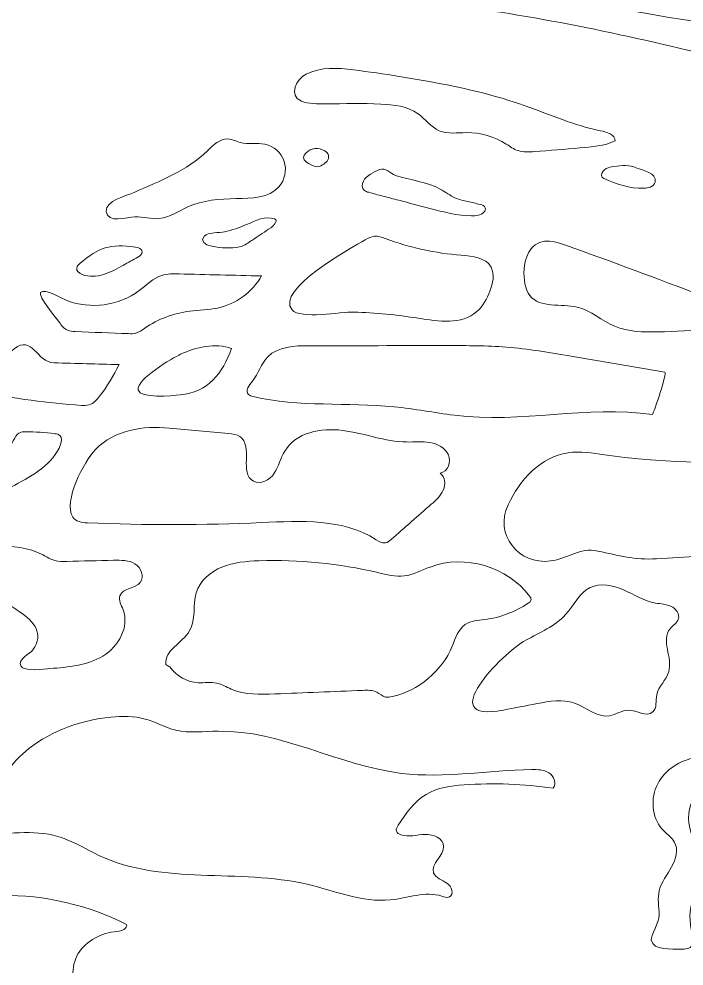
# Model space of a CAD drawing. Header units: millimetres. Extents: x 270 to 572, y -98 to 204.
# Drawn here: x 452.9 to 505.7, y -53.5 to 21.7 of the extents above; entities that cross this region are included whole.
import ezdxf

# ---------------------------------------------------------------- set-up
doc = ezdxf.new("R2010")
doc.units = ezdxf.units.MM
doc.header["$MEASUREMENT"] = 0
doc.layers.add('layer 1', color=7, linetype='Continuous')

msp = doc.modelspace()

# ---------------------------------------------------------------- linework, layer by layer
at = {"layer": 'layer 1', "color": 30, "lineweight": 20}
msp.add_ellipse((421.3666, 53.4208), major_axis=(0, 151.0001), ratio=0.9999993, dxfattribs=at)
at = {"layer": 'layer 1', "color": 250, "lineweight": 9}
for points, knots in [([(543.5638, 13.318), (542.763, 11.7305), (541.4648, 10.3053), (539.768, 9.7761), (539.768, 9.7761), (537.2174, 8.9753), (534.5504, 10.3229), (532.1303, 11.4518), (532.1303, 11.4518), (525.7486, 14.4257), (518.8553, 16.1014), (512.0149, 17.763), (512.0149, 17.763), (504.8782, 19.4951), (497.7239, 21.2308), (490.4567, 22.3033), (490.4567, 22.3033), (488.8268, 22.5431), (487.1794, 22.7513), (485.613, 23.2663), (485.613, 23.2663), (484.1525, 23.7461), (482.7555, 24.4905), (481.2245, 24.6386), (481.2245, 24.6386), (480.1485, 24.7409), (479.0655, 24.5434), (477.9895, 24.5963), (477.9895, 24.5963), (476.91, 24.6492), (475.7494, 25.0302), (475.1955, 25.958), (475.1955, 25.958), (474.6805, 26.8188), (475.0791, 28.237), (476.0175, 28.6638), (476.0175, 28.6638), (476.903, 29.066), (478.4164, 28.4663), (479.2842, 28.2229), (479.2842, 28.2229), (481.9406, 27.4714), (484.4312, 26.2508), (487.0453, 25.383), (487.0453, 25.383), (489.0808, 24.7092), (491.1869, 24.2541), (493.2895, 23.8343), (493.2895, 23.8343), (510.0958, 20.4582), (527.389, 18.9942), (543.5638, 13.318)], [0, 0, 0, 0, 0.0714286, 0.0714286, 0.0714286, 0.0714286, 0.1428571, 0.1428571, 0.1428571, 0.1428571, 0.2142857, 0.2142857, 0.2142857, 0.2142857, 0.2857143, 0.2857143, 0.2857143, 0.2857143, 0.3571429, 0.3571429, 0.3571429, 0.3571429, 0.4285714, 0.4285714, 0.4285714, 0.4285714, 0.5, 0.5, 0.5, 0.5, 0.5714286, 0.5714286, 0.5714286, 0.5714286, 0.6428571, 0.6428571, 0.6428571, 0.6428571, 0.7142857, 0.7142857, 0.7142857, 0.7142857, 0.7857143, 0.7857143, 0.7857143, 0.7857143, 0.8571429, 0.8571429, 0.8571429, 0.8571429, 1, 1, 1, 1]), ([(497.4346, 11.4377), (496.2317, 11.3389), (495.0322, 11.2437), (493.8292, 11.1484), (493.8292, 11.1484), (493.3918, 11.1167), (492.9438, 11.0814), (492.531, 11.2225), (492.531, 11.2225), (492.1888, 11.3354), (491.8995, 11.5576), (491.5926, 11.7481), (491.5926, 11.7481), (490.6542, 12.3408), (489.543, 12.6583), (488.4353, 12.6548), (488.4353, 12.6548), (487.705, 12.6513), (486.9395, 12.5172), (486.2692, 12.8065), (486.2692, 12.8065), (485.6095, 13.0887), (485.1791, 13.7272), (484.5935, 14.1506), (484.5935, 14.1506), (483.7574, 14.7573), (482.6673, 14.8738), (481.6337, 14.9196), (481.6337, 14.9196), (480.1803, 14.9866), (478.7268, 14.9514), (477.2734, 14.9337), (477.2734, 14.9337), (476.6172, 14.9231), (475.9434, 14.9231), (475.3331, 15.163), (475.3331, 15.163), (474.2571, 15.5864), (474.9697, 16.934), (475.7176, 17.3044), (475.7176, 17.3044), (476.8853, 17.8829), (478.2223, 17.7912), (479.4712, 17.6325), (479.4712, 17.6325), (480.6812, 17.4808), (481.8877, 17.3044), (483.0907, 17.1139), (483.0907, 17.1139), (486.4773, 16.5777), (489.864, 15.9215), (493.099, 14.7856), (493.099, 14.7856), (495.0851, 14.0871), (497.0183, 13.2051), (499.0856, 12.7994), (499.0856, 12.7994), (499.583, 12.7006), (500.218, 12.4996), (500.2392, 11.9916), (500.2392, 11.9916), (499.3643, 11.6), (498.3907, 11.5153), (497.4346, 11.4377)], [0, 0, 0, 0, 0.0588235, 0.0588235, 0.0588235, 0.0588235, 0.1176471, 0.1176471, 0.1176471, 0.1176471, 0.1764706, 0.1764706, 0.1764706, 0.1764706, 0.2352941, 0.2352941, 0.2352941, 0.2352941, 0.2941176, 0.2941176, 0.2941176, 0.2941176, 0.3529412, 0.3529412, 0.3529412, 0.3529412, 0.4117647, 0.4117647, 0.4117647, 0.4117647, 0.4705882, 0.4705882, 0.4705882, 0.4705882, 0.5294118, 0.5294118, 0.5294118, 0.5294118, 0.5882353, 0.5882353, 0.5882353, 0.5882353, 0.6470588, 0.6470588, 0.6470588, 0.6470588, 0.7058824, 0.7058824, 0.7058824, 0.7058824, 0.7647059, 0.7647059, 0.7647059, 0.7647059, 0.8235294, 0.8235294, 0.8235294, 0.8235294, 0.8823529, 0.8823529, 0.8823529, 0.8823529, 1, 1, 1, 1]), ([(473.5516, 8.365), (472.7472, 7.4584), (471.3714, 7.4337), (470.1614, 7.416), (470.1614, 7.416), (468.8561, 7.3984), (467.5155, 7.2961), (466.3267, 6.7563), (466.3267, 6.7563), (465.5823, 6.4212), (464.8838, 5.9132), (464.0724, 5.8356), (464.0724, 5.8356), (463.4233, 5.7756), (462.7742, 6.0014), (462.1251, 5.9767), (462.1251, 5.9767), (461.5113, 5.9555), (459.9626, 5.4052), (459.8426, 6.4036), (459.8426, 6.4036), (459.7438, 7.2573), (461.4619, 7.6524), (462.0545, 7.9099), (462.0545, 7.9099), (464.0971, 8.7954), (466.2314, 9.6385), (467.8683, 11.2013), (467.8683, 11.2013), (468.3375, 11.6494), (468.8526, 12.1891), (469.5017, 12.1538), (469.5017, 12.1538), (469.8439, 12.1362), (470.1543, 11.9528), (470.4824, 11.8646), (470.4824, 11.8646), (471.1139, 11.6952), (471.7912, 11.8716), (472.4297, 11.7376), (472.4297, 11.7376), (473.1282, 11.5929), (473.735, 11.0532), (473.9608, 10.3758), (473.9608, 10.3758), (474.1866, 9.695), (474.0243, 8.9012), (473.5516, 8.365)], [0, 0, 0, 0, 0.0769231, 0.0769231, 0.0769231, 0.0769231, 0.1538462, 0.1538462, 0.1538462, 0.1538462, 0.2307692, 0.2307692, 0.2307692, 0.2307692, 0.3076923, 0.3076923, 0.3076923, 0.3076923, 0.3846154, 0.3846154, 0.3846154, 0.3846154, 0.4615385, 0.4615385, 0.4615385, 0.4615385, 0.5384615, 0.5384615, 0.5384615, 0.5384615, 0.6153846, 0.6153846, 0.6153846, 0.6153846, 0.6923077, 0.6923077, 0.6923077, 0.6923077, 0.7692308, 0.7692308, 0.7692308, 0.7692308, 0.8461538, 0.8461538, 0.8461538, 0.8461538, 1, 1, 1, 1]), ([(475.4954, 10.6898), (475.4918, 10.9121), (475.8517, 11.1766), (476.0351, 11.2825), (476.0351, 11.2825), (476.4161, 11.5083), (477.2593, 11.3671), (477.4568, 10.9438), (477.4568, 10.9438), (477.5238, 10.8027), (477.4992, 10.6334), (477.4286, 10.4958), (477.4286, 10.4958), (477.3545, 10.3617), (477.2381, 10.2524), (477.1146, 10.1606), (477.1146, 10.1606), (476.9735, 10.0548), (476.8112, 9.9666), (476.6384, 9.9525), (476.6384, 9.9525), (476.4373, 9.9419), (476.2468, 10.0336), (476.0669, 10.1218), (476.0669, 10.1218), (475.8587, 10.2277), (475.4989, 10.4111), (475.4954, 10.6898)], [0, 0, 0, 0, 0.125, 0.125, 0.125, 0.125, 0.25, 0.25, 0.25, 0.25, 0.375, 0.375, 0.375, 0.375, 0.5, 0.5, 0.5, 0.5, 0.625, 0.625, 0.625, 0.625, 0.75, 0.75, 0.75, 0.75, 1, 1, 1, 1]), ([(480.2508, 8.8095), (480.4766, 9.2081), (481.1116, 9.575), (481.5314, 9.7232), (481.5314, 9.7232), (482.0182, 9.8996), (482.3781, 9.4022), (482.8155, 9.2575), (482.8155, 9.2575), (483.9903, 8.8624), (485.2708, 8.7601), (486.3574, 8.1639), (486.3574, 8.1639), (486.7666, 7.9381), (487.137, 7.6489), (487.5639, 7.4654), (487.5639, 7.4654), (487.8743, 7.3314), (488.206, 7.2538), (488.534, 7.1797), (488.534, 7.1797), (488.8621, 7.1091), (489.1867, 7.035), (489.5148, 6.9609), (489.5148, 6.9609), (489.6841, 6.9221), (489.8817, 6.8586), (489.931, 6.6928), (489.931, 6.6928), (489.9663, 6.5764), (489.9099, 6.4459), (489.8252, 6.3542), (489.8252, 6.3542), (489.5888, 6.0861), (489.1937, 6.0473), (488.841, 6.0508), (488.841, 6.0508), (487.7191, 6.0649), (486.6185, 6.3506), (485.5354, 6.6364), (485.5354, 6.6364), (484.7099, 6.8516), (483.8844, 7.0703), (483.0625, 7.2855), (483.0625, 7.2855), (482.6391, 7.3984), (482.2158, 7.5078), (481.7925, 7.6206), (481.7925, 7.6206), (481.422, 7.7159), (481.0516, 7.8147), (480.6812, 7.917), (480.6812, 7.917), (480.5577, 7.9487), (480.4272, 7.984), (480.332, 8.0687), (480.332, 8.0687), (480.1238, 8.2415), (480.1203, 8.5731), (480.2508, 8.8095)], [0, 0, 0, 0, 0.0625, 0.0625, 0.0625, 0.0625, 0.125, 0.125, 0.125, 0.125, 0.1875, 0.1875, 0.1875, 0.1875, 0.25, 0.25, 0.25, 0.25, 0.3125, 0.3125, 0.3125, 0.3125, 0.375, 0.375, 0.375, 0.375, 0.4375, 0.4375, 0.4375, 0.4375, 0.5, 0.5, 0.5, 0.5, 0.5625, 0.5625, 0.5625, 0.5625, 0.625, 0.625, 0.625, 0.625, 0.6875, 0.6875, 0.6875, 0.6875, 0.75, 0.75, 0.75, 0.75, 0.8125, 0.8125, 0.8125, 0.8125, 0.875, 0.875, 0.875, 0.875, 1, 1, 1, 1]), ([(503.4036, 8.7319), (503.3613, 8.552), (503.2096, 8.4109), (503.0403, 8.3368), (503.0403, 8.3368), (502.8674, 8.2627), (502.6804, 8.2451), (502.4935, 8.2415), (502.4935, 8.2415), (501.4034, 8.2133), (500.3345, 8.5555), (499.3467, 9.0176), (499.3467, 9.0176), (499.2902, 9.0459), (499.2303, 9.0741), (499.195, 9.127), (499.195, 9.127), (499.1597, 9.1799), (499.1527, 9.2505), (499.1597, 9.314), (499.1597, 9.314), (499.1879, 9.5256), (499.3467, 9.702), (499.5337, 9.8043), (499.5337, 9.8043), (499.7171, 9.9031), (499.9323, 9.9419), (500.144, 9.9737), (500.144, 9.9737), (500.8001, 10.0654), (501.3434, 10.1042), (501.9537, 9.8467), (501.9537, 9.8467), (502.4017, 9.6562), (503.5871, 9.4692), (503.4036, 8.7319)], [0, 0, 0, 0, 0.1, 0.1, 0.1, 0.1, 0.2, 0.2, 0.2, 0.2, 0.3, 0.3, 0.3, 0.3, 0.4, 0.4, 0.4, 0.4, 0.5, 0.5, 0.5, 0.5, 0.6, 0.6, 0.6, 0.6, 0.7, 0.7, 0.7, 0.7, 0.8, 0.8, 0.8, 0.8, 1, 1, 1, 1]), ([(467.6461, 4.4633), (467.8754, 4.7314), (468.8773, 4.7032), (469.2265, 4.7843), (469.2265, 4.7843), (469.8298, 4.9219), (470.4189, 5.1159), (470.9869, 5.3629), (470.9869, 5.3629), (471.6924, 5.6733), (472.4756, 6.0719), (473.1988, 5.8038), (473.1988, 5.8038), (473.2482, 5.7862), (473.2976, 5.7615), (473.3187, 5.7156), (473.3187, 5.7156), (473.3434, 5.6663), (473.3258, 5.6098), (473.3046, 5.5639), (473.3046, 5.5639), (473.1953, 5.3099), (472.9554, 5.1441), (472.7261, 4.9889), (472.7261, 4.9889), (472.2851, 4.6926), (471.8441, 4.3963), (471.4032, 4.0999), (471.4032, 4.0999), (471.1209, 3.9094), (470.8317, 3.7154), (470.5036, 3.6096), (470.5036, 3.6096), (470.2425, 3.5284), (469.9638, 3.5073), (469.6851, 3.5037), (469.6851, 3.5037), (469.2618, 3.4967), (466.8735, 3.5602), (467.6461, 4.4633)], [0, 0, 0, 0, 0.0909091, 0.0909091, 0.0909091, 0.0909091, 0.1818182, 0.1818182, 0.1818182, 0.1818182, 0.2727273, 0.2727273, 0.2727273, 0.2727273, 0.3636364, 0.3636364, 0.3636364, 0.3636364, 0.4545455, 0.4545455, 0.4545455, 0.4545455, 0.5454545, 0.5454545, 0.5454545, 0.5454545, 0.6363636, 0.6363636, 0.6363636, 0.6363636, 0.7272727, 0.7272727, 0.7272727, 0.7272727, 0.8181818, 0.8181818, 0.8181818, 0.8181818, 1, 1, 1, 1]), ([(457.5002, 1.9198), (457.5213, 2.0644), (457.6413, 2.1773), (457.7577, 2.2725), (457.7577, 2.2725), (459.2852, 3.5672), (460.1284, 3.853), (462.1639, 3.5708), (462.1639, 3.5708), (462.4003, 3.539), (462.6966, 3.4367), (462.7072, 3.1968), (462.7072, 3.1968), (462.7142, 3.0028), (462.5237, 2.8723), (462.3544, 2.777), (462.3544, 2.777), (461.9699, 2.5618), (461.5853, 2.3466), (461.2008, 2.1314), (461.2008, 2.1314), (460.6999, 1.8492), (460.1919, 1.567), (459.638, 1.4012), (459.638, 1.4012), (459.0877, 1.2354), (458.4809, 1.193), (457.9412, 1.3941), (457.9412, 1.3941), (457.7083, 1.4823), (457.4614, 1.6728), (457.5002, 1.9198)], [0, 0, 0, 0, 0.1111111, 0.1111111, 0.1111111, 0.1111111, 0.2222222, 0.2222222, 0.2222222, 0.2222222, 0.3333333, 0.3333333, 0.3333333, 0.3333333, 0.4444444, 0.4444444, 0.4444444, 0.4444444, 0.5555556, 0.5555556, 0.5555556, 0.5555556, 0.6666667, 0.6666667, 0.6666667, 0.6666667, 0.7777778, 0.7777778, 0.7777778, 0.7777778, 1, 1, 1, 1]), ([(480.399, 4.1423), (480.6353, 4.2728), (480.8788, 4.4104), (481.1469, 4.4351), (481.1469, 4.4351), (481.4326, 4.4598), (481.7148, 4.3504), (481.9865, 4.2481), (481.9865, 4.2481), (483.9232, 3.5319), (485.9623, 3.0839), (488.0225, 2.9287), (488.0225, 2.9287), (488.908, 2.8581), (489.9593, 2.7523), (490.3897, 1.9727), (490.3897, 1.9727), (490.7036, 1.3976), (490.5308, 0.685), (490.2909, 0.0747), (490.2909, 0.0747), (490.0545, -0.5285), (489.7476, -1.1212), (489.2608, -1.5481), (489.2608, -1.5481), (488.0472, -2.6134), (486.2057, -2.3277), (484.6147, -2.0737), (484.6147, -2.0737), (482.9143, -1.8021), (481.1998, -1.6398), (479.4818, -1.5904), (479.4818, -1.5904), (478.4834, -1.5586), (475.2661, -2.1936), (474.5887, -1.3999), (474.5887, -1.3999), (473.2305, 0.1947), (479.3265, 3.5319), (480.399, 4.1423)], [0, 0, 0, 0, 0.0909091, 0.0909091, 0.0909091, 0.0909091, 0.1818182, 0.1818182, 0.1818182, 0.1818182, 0.2727273, 0.2727273, 0.2727273, 0.2727273, 0.3636364, 0.3636364, 0.3636364, 0.3636364, 0.4545455, 0.4545455, 0.4545455, 0.4545455, 0.5454545, 0.5454545, 0.5454545, 0.5454545, 0.6363636, 0.6363636, 0.6363636, 0.6363636, 0.7272727, 0.7272727, 0.7272727, 0.7272727, 0.8181818, 0.8181818, 0.8181818, 0.8181818, 1, 1, 1, 1]), ([(507.8945, -0.5567), (508.7447, -0.8672), (509.6725, -1.2517), (510.057, -2.0702), (510.057, -2.0702), (509.549, -2.751), (508.6, -2.8851), (507.7534, -2.9521), (507.7534, -2.9521), (506.3917, -3.0615), (505.0229, -3.1285), (503.6541, -3.1567), (503.6541, -3.1567), (502.4899, -3.1814), (501.287, -3.1673), (500.211, -2.7122), (500.211, -2.7122), (499.1809, -2.2783), (498.3166, -1.4528), (497.2265, -1.1917), (497.2265, -1.1917), (495.9353, -0.8813), (494.2914, -1.3152), (493.4623, -0.2745), (493.4623, -0.2745), (492.7356, 0.6956), (492.845, 2.9851), (493.8857, 3.7542), (493.8857, 3.7542), (494.7923, 4.4245), (496.0447, 3.8071), (496.969, 3.4826), (496.969, 3.4826), (500.6273, 2.1879), (504.2538, 0.7909), (507.8945, -0.5567)], [0, 0, 0, 0, 0.1, 0.1, 0.1, 0.1, 0.2, 0.2, 0.2, 0.2, 0.3, 0.3, 0.3, 0.3, 0.4, 0.4, 0.4, 0.4, 0.5, 0.5, 0.5, 0.5, 0.6, 0.6, 0.6, 0.6, 0.7, 0.7, 0.7, 0.7, 0.8, 0.8, 0.8, 0.8, 1, 1, 1, 1]), ([(462.4532, 0.1135), (463.0353, 0.551), (463.5644, 1.1048), (464.2594, 1.3236), (464.2594, 1.3236), (464.6968, 1.4611), (465.166, 1.4506), (465.6247, 1.44), (465.6247, 1.44), (467.8048, 1.3871), (469.985, 1.3341), (472.1652, 1.2812), (472.1652, 1.2812), (471.4349, 0.0006), (470.1437, -0.9519), (468.6973, -1.2623), (468.6973, -1.2623), (467.9671, -1.4211), (467.2122, -1.4211), (466.4678, -1.5163), (466.4678, -1.5163), (465.1943, -1.6821), (463.949, -2.1301), (462.8977, -2.8674), (462.8977, -2.8674), (462.6754, -3.0227), (462.4567, -3.192), (462.1957, -3.2626), (462.1957, -3.2626), (462.0087, -3.3119), (461.8111, -3.3049), (461.6136, -3.2943), (461.6136, -3.2943), (460.2025, -3.2414), (458.7913, -3.1885), (457.3802, -3.132), (457.3802, -3.132), (457.1756, -3.125), (456.964, -3.1144), (456.7735, -3.0332), (456.7735, -3.0332), (456.4842, -2.9098), (456.2866, -2.6381), (456.1067, -2.3806), (456.1067, -2.3806), (455.8739, -2.0455), (454.3957, -0.3416), (454.6356, -0.0241), (454.6356, -0.0241), (454.9073, 0.3428), (456.4454, -0.5673), (456.717, -0.6696), (456.717, -0.6696), (458.5973, -1.3893), (460.8339, -1.0965), (462.4532, 0.1135)], [0, 0, 0, 0, 0.0666667, 0.0666667, 0.0666667, 0.0666667, 0.1333333, 0.1333333, 0.1333333, 0.1333333, 0.2, 0.2, 0.2, 0.2, 0.2666667, 0.2666667, 0.2666667, 0.2666667, 0.3333333, 0.3333333, 0.3333333, 0.3333333, 0.4, 0.4, 0.4, 0.4, 0.4666667, 0.4666667, 0.4666667, 0.4666667, 0.5333333, 0.5333333, 0.5333333, 0.5333333, 0.6, 0.6, 0.6, 0.6, 0.6666667, 0.6666667, 0.6666667, 0.6666667, 0.7333333, 0.7333333, 0.7333333, 0.7333333, 0.8, 0.8, 0.8, 0.8, 0.8666667, 0.8666667, 0.8666667, 0.8666667, 1, 1, 1, 1]), ([(455.701, -5.6121), (457.4226, -5.6579), (459.1406, -5.7073), (460.8622, -5.7532), (460.8622, -5.7532), (460.4282, -6.6386), (459.9061, -7.4782), (459.3135, -8.2649), (459.3135, -8.2649), (459.0912, -8.5542), (458.8407, -8.8506), (458.4915, -8.9529), (458.4915, -8.9529), (458.2904, -9.0128), (458.0752, -9.0022), (457.8671, -8.9881), (457.8671, -8.9881), (455.2036, -8.8117), (452.5542, -8.4484), (449.9402, -7.8945), (449.9402, -7.8945), (450.2859, -6.6281), (451.5453, -5.3298), (452.5366, -4.5114), (452.5366, -4.5114), (453.9618, -3.3331), (454.304, -5.5732), (455.701, -5.6121)], [0, 0, 0, 0, 0.125, 0.125, 0.125, 0.125, 0.25, 0.25, 0.25, 0.25, 0.375, 0.375, 0.375, 0.375, 0.5, 0.5, 0.5, 0.5, 0.625, 0.625, 0.625, 0.625, 0.75, 0.75, 0.75, 0.75, 1, 1, 1, 1]), ([(469.7874, -4.4691), (469.1136, -6.4481), (467.8542, -7.958), (465.7164, -8.1626), (465.7164, -8.1626), (465.0602, -8.2261), (462.5061, -8.4625), (462.3826, -7.7605), (462.3826, -7.7605), (462.2309, -6.9103), (465.1202, -5.224), (465.7411, -4.9277), (465.7411, -4.9277), (466.9193, -4.3738), (468.528, -4.0034), (469.7874, -4.4691)], [0, 0, 0, 0, 0.2, 0.2, 0.2, 0.2, 0.4, 0.4, 0.4, 0.4, 0.6, 0.6, 0.6, 0.6, 1, 1, 1, 1]), ([(475.9187, -4.2539), (479.5876, -4.2539), (483.2565, -4.2503), (486.9254, -4.2468), (486.9254, -4.2468), (488.4847, -4.2468), (490.0475, -4.2468), (491.5997, -4.3703), (491.5997, -4.3703), (493.3248, -4.5079), (495.0322, -4.7971), (496.7361, -5.0899), (496.7361, -5.0899), (499.2232, -5.5133), (501.7068, -5.9331), (504.1903, -6.3564), (504.1903, -6.3564), (504.3808, -6.3917), (503.3331, -9.4891), (503.192, -9.7254), (503.192, -9.7254), (497.9779, -8.9211), (492.7991, -10.4627), (487.4792, -9.7748), (487.4792, -9.7748), (485.8812, -9.5702), (484.2972, -9.2633), (482.692, -9.1046), (482.692, -9.1046), (478.9667, -8.7306), (475.1532, -9.1469), (471.5055, -8.2967), (471.5055, -8.2967), (471.3679, -8.2649), (471.2268, -8.2261), (471.1315, -8.1274), (471.1315, -8.1274), (470.8528, -7.8346), (471.188, -7.383), (471.442, -7.0655), (471.442, -7.0655), (471.9217, -6.4693), (472.1369, -5.6791), (472.6732, -5.1323), (472.6732, -5.1323), (473.481, -4.3103), (474.7651, -4.2574), (475.9187, -4.2539)], [0, 0, 0, 0, 0.0769231, 0.0769231, 0.0769231, 0.0769231, 0.1538462, 0.1538462, 0.1538462, 0.1538462, 0.2307692, 0.2307692, 0.2307692, 0.2307692, 0.3076923, 0.3076923, 0.3076923, 0.3076923, 0.3846154, 0.3846154, 0.3846154, 0.3846154, 0.4615385, 0.4615385, 0.4615385, 0.4615385, 0.5384615, 0.5384615, 0.5384615, 0.5384615, 0.6153846, 0.6153846, 0.6153846, 0.6153846, 0.6923077, 0.6923077, 0.6923077, 0.6923077, 0.7692308, 0.7692308, 0.7692308, 0.7692308, 0.8461538, 0.8461538, 0.8461538, 0.8461538, 1, 1, 1, 1]), ([(443.9994, -13.6272), (445.5022, -13.3767), (447.0368, -13.6766), (448.5608, -13.6342), (448.5608, -13.6342), (450.0813, -13.5919), (451.7534, -13.0768), (452.4907, -11.7469), (452.4907, -11.7469), (452.6036, -11.5352), (452.7059, -11.2988), (452.9141, -11.1824), (452.9141, -11.1824), (453.0658, -11.0942), (453.2527, -11.0872), (453.4291, -11.0872), (453.4291, -11.0872), (454.2088, -11.0872), (454.9919, -11.1366), (455.768, -11.2424), (455.768, -11.2424), (455.9127, -11.2636), (456.0714, -11.2882), (456.1773, -11.3941), (456.1773, -11.3941), (456.3537, -11.5669), (456.3043, -11.8597), (456.2161, -12.0926), (456.2161, -12.0926), (455.6269, -13.6413), (454.0465, -14.5373), (452.5825, -15.3099), (452.5825, -15.3099), (449.8731, -16.7351), (447.1673, -18.1604), (444.4615, -19.5856), (444.4615, -19.5856), (444.1828, -19.7337), (443.8971, -19.8819), (443.5902, -19.9454), (443.5902, -19.9454), (443.1845, -20.0336), (442.7611, -19.9666), (442.359, -19.8819), (442.359, -19.8819), (441.3606, -19.6667), (438.6019, -19.1552), (440.1047, -17.9028), (440.1047, -17.9028), (441.1031, -17.0703), (442.8599, -16.9821), (443.9888, -16.1319), (443.9888, -16.1319), (444.264, -15.9237), (444.5462, -15.6697), (444.5956, -15.3276), (444.5956, -15.3276), (444.6838, -14.7243), (444.0064, -14.2375), (443.9994, -13.6272)], [0, 0, 0, 0, 0.0625, 0.0625, 0.0625, 0.0625, 0.125, 0.125, 0.125, 0.125, 0.1875, 0.1875, 0.1875, 0.1875, 0.25, 0.25, 0.25, 0.25, 0.3125, 0.3125, 0.3125, 0.3125, 0.375, 0.375, 0.375, 0.375, 0.4375, 0.4375, 0.4375, 0.4375, 0.5, 0.5, 0.5, 0.5, 0.5625, 0.5625, 0.5625, 0.5625, 0.625, 0.625, 0.625, 0.625, 0.6875, 0.6875, 0.6875, 0.6875, 0.75, 0.75, 0.75, 0.75, 0.8125, 0.8125, 0.8125, 0.8125, 0.875, 0.875, 0.875, 0.875, 1, 1, 1, 1]), ([(486.5902, -15.7156), (486.3927, -16.1672), (486.0117, -16.5094), (485.6448, -16.8339), (485.6448, -16.8339), (484.5829, -17.7652), (483.5211, -18.6966), (482.4627, -19.6279), (482.4627, -19.6279), (482.3252, -19.7479), (482.1805, -19.8713), (482.0006, -19.9031), (482.0006, -19.9031), (481.7395, -19.9489), (481.4961, -19.7902), (481.2739, -19.6456), (481.2739, -19.6456), (478.6422, -17.9699), (475.2872, -18.1498), (472.1722, -18.2909), (472.1722, -18.2909), (467.5685, -18.5026), (462.9541, -18.5061), (458.3468, -18.3085), (458.3468, -18.3085), (457.9129, -18.2874), (457.4014, -18.2274), (457.1792, -17.8499), (457.1792, -17.8499), (456.4207, -16.5764), (458.0505, -13.4719), (459.003, -12.4842), (459.003, -12.4842), (460.5058, -10.9214), (462.8024, -10.6003), (464.845, -10.7873), (464.845, -10.7873), (466.4149, -10.9355), (467.9883, -11.0801), (469.5581, -11.2247), (469.5581, -11.2247), (469.8721, -11.253), (470.2002, -11.2882), (470.4577, -11.4646), (470.4577, -11.4646), (471.5266, -12.2019), (470.3836, -14.3786), (471.5231, -15.0065), (471.5231, -15.0065), (472.0911, -15.3205), (472.8213, -14.9148), (473.1776, -14.3715), (473.1776, -14.3715), (473.5375, -13.8282), (473.6786, -13.1686), (474.0137, -12.6112), (474.0137, -12.6112), (474.8992, -11.133), (476.903, -10.752), (478.6139, -10.9778), (478.6139, -10.9778), (480.3214, -11.2036), (481.9688, -11.8739), (483.6939, -11.895), (483.6939, -11.895), (484.3078, -11.9056), (484.9251, -11.8315), (485.5284, -11.9303), (485.5284, -11.9303), (486.1352, -12.0326), (486.749, -12.3466), (486.9995, -12.904), (486.9995, -12.904), (487.2535, -13.4649), (486.9642, -14.2586), (486.3609, -14.3645), (486.3609, -14.3645), (486.7455, -14.6714), (486.7878, -15.2676), (486.5902, -15.7156)], [0, 0, 0, 0, 0.047619, 0.047619, 0.047619, 0.047619, 0.0952381, 0.0952381, 0.0952381, 0.0952381, 0.1428571, 0.1428571, 0.1428571, 0.1428571, 0.1904762, 0.1904762, 0.1904762, 0.1904762, 0.2380952, 0.2380952, 0.2380952, 0.2380952, 0.2857143, 0.2857143, 0.2857143, 0.2857143, 0.3333333, 0.3333333, 0.3333333, 0.3333333, 0.3809524, 0.3809524, 0.3809524, 0.3809524, 0.4285714, 0.4285714, 0.4285714, 0.4285714, 0.4761905, 0.4761905, 0.4761905, 0.4761905, 0.5238095, 0.5238095, 0.5238095, 0.5238095, 0.5714286, 0.5714286, 0.5714286, 0.5714286, 0.6190476, 0.6190476, 0.6190476, 0.6190476, 0.6666667, 0.6666667, 0.6666667, 0.6666667, 0.7142857, 0.7142857, 0.7142857, 0.7142857, 0.7619048, 0.7619048, 0.7619048, 0.7619048, 0.8095238, 0.8095238, 0.8095238, 0.8095238, 0.8571429, 0.8571429, 0.8571429, 0.8571429, 0.9047619, 0.9047619, 0.9047619, 0.9047619, 1, 1, 1, 1]), ([(517.9381, -18.4955), (517.998, -19.0458), (518.4108, -19.4762), (518.7142, -19.9384), (518.7142, -19.9384), (519.014, -20.4005), (519.194, -21.0637), (518.8235, -21.4694), (518.8235, -21.4694), (518.4425, -21.8857), (517.7652, -21.7516), (517.2184, -21.607), (517.2184, -21.607), (512.784, -20.4358), (508.1097, -20.905), (503.5306, -21.166), (503.5306, -21.166), (501.7844, -21.2648), (500.5179, -20.9014), (498.8634, -20.5487), (498.8634, -20.5487), (497.3923, -20.2347), (496.4998, -21.159), (495.1169, -21.3354), (495.1169, -21.3354), (492.5487, -21.6634), (490.6366, -19.2116), (491.7337, -16.8904), (491.7337, -16.8904), (492.6686, -14.9042), (494.3267, -13.0662), (496.4962, -12.7452), (496.4962, -12.7452), (497.4558, -12.6041), (498.433, -12.7699), (499.3925, -12.9075), (499.3925, -12.9075), (503.7, -13.5284), (508.0709, -13.5778), (512.4206, -13.6272), (512.4206, -13.6272), (514.061, -13.6448), (515.6979, -13.6624), (517.3348, -13.6801), (517.3348, -13.6801), (518.2309, -13.6907), (519.3421, -13.8494), (519.6243, -14.6996), (519.6243, -14.6996), (520.083, -16.0684), (517.7828, -17.0597), (517.9381, -18.4955)], [0, 0, 0, 0, 0.0714286, 0.0714286, 0.0714286, 0.0714286, 0.1428571, 0.1428571, 0.1428571, 0.1428571, 0.2142857, 0.2142857, 0.2142857, 0.2142857, 0.2857143, 0.2857143, 0.2857143, 0.2857143, 0.3571429, 0.3571429, 0.3571429, 0.3571429, 0.4285714, 0.4285714, 0.4285714, 0.4285714, 0.5, 0.5, 0.5, 0.5, 0.5714286, 0.5714286, 0.5714286, 0.5714286, 0.6428571, 0.6428571, 0.6428571, 0.6428571, 0.7142857, 0.7142857, 0.7142857, 0.7142857, 0.7857143, 0.7857143, 0.7857143, 0.7857143, 0.8571429, 0.8571429, 0.8571429, 0.8571429, 1, 1, 1, 1]), ([(461.1761, -25.2018), (461.6982, -26.56), (460.8198, -28.1299), (459.578, -28.8813), (459.578, -28.8813), (458.3327, -29.6327), (456.8264, -29.7632), (455.3765, -29.8761), (455.3765, -29.8761), (454.9743, -29.9079), (453.2774, -30.1477), (453.0552, -29.6644), (453.0552, -29.6644), (452.8012, -29.1106), (453.7854, -28.7225), (454.0183, -28.398), (454.0183, -28.398), (454.9355, -27.1209), (454.1276, -26.1543), (452.9564, -25.3606), (452.9564, -25.3606), (451.3689, -24.2811), (449.7779, -23.2051), (448.1904, -22.1256), (448.1904, -22.1256), (447.8094, -21.8681), (447.4002, -21.5752), (447.2555, -21.1378), (447.2555, -21.1378), (449.7179, -20.3088), (452.5225, -19.6561), (454.8261, -20.8591), (454.8261, -20.8591), (455.1295, -21.0143), (455.4188, -21.2048), (455.7469, -21.2966), (455.7469, -21.2966), (456.0644, -21.3812), (456.396, -21.3777), (456.7241, -21.3671), (456.7241, -21.3671), (457.9588, -21.3389), (459.197, -21.3107), (460.4318, -21.2824), (460.4318, -21.2824), (461.0103, -21.2683), (461.6242, -21.2648), (462.1216, -21.5611), (462.1216, -21.5611), (462.6155, -21.861), (462.9012, -22.5842), (462.5414, -23.0357), (462.5414, -23.0357), (462.1322, -23.5543), (461.1514, -23.4697), (460.9327, -24.0906), (460.9327, -24.0906), (460.8022, -24.4574), (461.0385, -24.842), (461.1761, -25.2018)], [0, 0, 0, 0, 0.0625, 0.0625, 0.0625, 0.0625, 0.125, 0.125, 0.125, 0.125, 0.1875, 0.1875, 0.1875, 0.1875, 0.25, 0.25, 0.25, 0.25, 0.3125, 0.3125, 0.3125, 0.3125, 0.375, 0.375, 0.375, 0.375, 0.4375, 0.4375, 0.4375, 0.4375, 0.5, 0.5, 0.5, 0.5, 0.5625, 0.5625, 0.5625, 0.5625, 0.625, 0.625, 0.625, 0.625, 0.6875, 0.6875, 0.6875, 0.6875, 0.75, 0.75, 0.75, 0.75, 0.8125, 0.8125, 0.8125, 0.8125, 0.875, 0.875, 0.875, 0.875, 1, 1, 1, 1]), ([(487.3028, -28.1052), (486.4668, -30.0913), (484.6323, -31.6294), (482.5298, -32.0986), (482.5298, -32.0986), (482.3604, -32.1374), (482.1805, -32.1692), (482.0112, -32.1304), (482.0112, -32.1304), (481.7501, -32.0739), (481.549, -31.8693), (481.3127, -31.7494), (481.3127, -31.7494), (480.9705, -31.5765), (480.5718, -31.5871), (480.1908, -31.6047), (480.1908, -31.6047), (477.8731, -31.6964), (475.5553, -31.7917), (473.2376, -31.8869), (473.2376, -31.8869), (472.0664, -31.9328), (470.8458, -31.9716), (469.7663, -31.5059), (469.7663, -31.5059), (469.3817, -31.3401), (469.0148, -31.1108), (468.6056, -31.0226), (468.6056, -31.0226), (468.1329, -30.9239), (467.6461, -31.0226), (467.1628, -31.0015), (467.1628, -31.0015), (466.2702, -30.9591), (465.4059, -30.4794), (464.8944, -29.7456), (464.8944, -29.7456), (464.785, -29.6821), (464.6792, -29.6151), (464.5734, -29.548), (464.5734, -29.548), (464.4252, -28.4297), (465.8928, -27.8582), (466.4607, -26.8846), (466.4607, -26.8846), (466.9828, -25.9956), (466.69, -24.849), (466.9899, -23.8612), (466.9899, -23.8612), (467.2792, -22.9087), (468.1082, -22.1926), (469.029, -21.8151), (469.029, -21.8151), (469.9497, -21.4377), (470.9622, -21.3565), (471.957, -21.3212), (471.957, -21.3212), (475.132, -21.2084), (478.3176, -21.5259), (481.4044, -22.2632), (481.4044, -22.2632), (482.0958, -22.429), (482.7979, -22.6159), (483.5034, -22.5277), (483.5034, -22.5277), (484.2231, -22.4396), (484.8722, -22.0727), (485.5495, -21.8187), (485.5495, -21.8187), (488.3083, -20.778), (491.6985, -21.7763), (493.4553, -24.1435), (493.4553, -24.1435), (493.5117, -24.2176), (493.5682, -24.2987), (493.5647, -24.3939), (493.5647, -24.3939), (493.5611, -24.5245), (493.4412, -24.6232), (493.3283, -24.6973), (493.3283, -24.6973), (492.2947, -25.3852), (491.0987, -25.8297), (489.8675, -25.985), (489.8675, -25.985), (489.3419, -26.0485), (488.781, -26.0732), (488.3435, -26.3695), (488.3435, -26.3695), (487.7756, -26.7505), (487.5674, -27.4737), (487.3028, -28.1052)], [0, 0, 0, 0, 0.0416667, 0.0416667, 0.0416667, 0.0416667, 0.0833333, 0.0833333, 0.0833333, 0.0833333, 0.125, 0.125, 0.125, 0.125, 0.1666667, 0.1666667, 0.1666667, 0.1666667, 0.2083333, 0.2083333, 0.2083333, 0.2083333, 0.25, 0.25, 0.25, 0.25, 0.2916667, 0.2916667, 0.2916667, 0.2916667, 0.3333333, 0.3333333, 0.3333333, 0.3333333, 0.375, 0.375, 0.375, 0.375, 0.4166667, 0.4166667, 0.4166667, 0.4166667, 0.4583333, 0.4583333, 0.4583333, 0.4583333, 0.5, 0.5, 0.5, 0.5, 0.5416667, 0.5416667, 0.5416667, 0.5416667, 0.5833333, 0.5833333, 0.5833333, 0.5833333, 0.625, 0.625, 0.625, 0.625, 0.6666667, 0.6666667, 0.6666667, 0.6666667, 0.7083333, 0.7083333, 0.7083333, 0.7083333, 0.75, 0.75, 0.75, 0.75, 0.7916667, 0.7916667, 0.7916667, 0.7916667, 0.8333333, 0.8333333, 0.8333333, 0.8333333, 0.875, 0.875, 0.875, 0.875, 0.9166667, 0.9166667, 0.9166667, 0.9166667, 1, 1, 1, 1]), ([(501.2693, -33.1781), (500.7472, -33.1781), (500.2921, -33.5379), (499.7771, -33.6226), (499.7771, -33.6226), (498.7928, -33.7884), (497.9567, -32.9523), (497.0183, -32.6172), (497.0183, -32.6172), (496.0694, -32.2821), (495.0252, -32.4655), (494.0374, -32.6525), (494.0374, -32.6525), (493.1484, -32.8253), (492.2594, -32.9947), (491.3704, -33.164), (491.3704, -33.164), (485.7683, -34.2329), (491.2892, -28.6626), (493.1484, -27.6219), (493.1484, -27.6219), (494.2455, -27.0045), (495.4626, -26.5282), (496.3057, -25.5899), (496.3057, -25.5899), (496.9548, -24.8667), (497.3711, -23.8754), (498.246, -23.4485), (498.246, -23.4485), (499.068, -23.0428), (500.0593, -23.2686), (500.8989, -23.6319), (500.8989, -23.6319), (501.7385, -23.9988), (502.5323, -24.5033), (503.4318, -24.6726), (503.4318, -24.6726), (503.8517, -24.7502), (504.2891, -24.7573), (504.6772, -24.9372), (504.6772, -24.9372), (505.0617, -25.1136), (505.3827, -25.544), (505.2522, -25.9497), (505.2522, -25.9497), (505.1463, -26.2707), (504.8077, -26.4506), (504.596, -26.7117), (504.596, -26.7117), (503.8517, -27.6219), (504.8218, -29.0153), (504.4902, -30.1407), (504.4902, -30.1407), (504.2962, -30.8039), (503.6717, -31.2872), (503.5377, -31.961), (503.5377, -31.961), (503.446, -32.4302), (503.5765, -32.9982), (503.2272, -33.3192), (503.2272, -33.3192), (502.7228, -33.7778), (501.9502, -33.1816), (501.2693, -33.1781)], [0, 0, 0, 0, 0.0588235, 0.0588235, 0.0588235, 0.0588235, 0.1176471, 0.1176471, 0.1176471, 0.1176471, 0.1764706, 0.1764706, 0.1764706, 0.1764706, 0.2352941, 0.2352941, 0.2352941, 0.2352941, 0.2941176, 0.2941176, 0.2941176, 0.2941176, 0.3529412, 0.3529412, 0.3529412, 0.3529412, 0.4117647, 0.4117647, 0.4117647, 0.4117647, 0.4705882, 0.4705882, 0.4705882, 0.4705882, 0.5294118, 0.5294118, 0.5294118, 0.5294118, 0.5882353, 0.5882353, 0.5882353, 0.5882353, 0.6470588, 0.6470588, 0.6470588, 0.6470588, 0.7058824, 0.7058824, 0.7058824, 0.7058824, 0.7647059, 0.7647059, 0.7647059, 0.7647059, 0.8235294, 0.8235294, 0.8235294, 0.8235294, 0.8823529, 0.8823529, 0.8823529, 0.8823529, 1, 1, 1, 1]), ([(482.8755, -42.7701), (482.9178, -42.9183), (483.073, -43.01), (483.2212, -43.0629), (483.2212, -43.0629), (483.835, -43.2746), (484.5053, -43.0594), (485.1544, -43.0347), (485.1544, -43.0347), (485.8035, -43.01), (486.5938, -43.3381), (486.6255, -43.9872), (486.6255, -43.9872), (486.6608, -44.7563), (485.5848, -45.3454), (485.8318, -46.0757), (485.8318, -46.0757), (485.9764, -46.5096), (486.4985, -46.6577), (486.883, -46.9012), (486.883, -46.9012), (487.2711, -47.1481), (487.5004, -47.8219), (487.0771, -47.9983), (487.0771, -47.9983), (486.8901, -48.0759), (486.6749, -47.9912), (486.4773, -47.9313), (486.4773, -47.9313), (485.165, -47.5115), (483.7645, -48.0936), (482.3887, -48.2311), (482.3887, -48.2311), (480.152, -48.4604), (477.986, -47.5079), (475.7952, -46.9929), (475.7952, -46.9929), (470.3483, -45.7158), (464.33, -47.0917), (459.2676, -44.7069), (459.2676, -44.7069), (458.301, -44.2483), (457.3908, -43.6627), (456.3783, -43.3099), (456.3783, -43.3099), (454.4169, -42.6326), (452.272, -42.9042), (450.2188, -43.1794), (450.2188, -43.1794), (450.4058, -42.2904), (450.5963, -41.3978), (450.7833, -40.5088), (450.7833, -40.5088), (450.7833, -40.5088), (450.6704, -40.4736), (450.6704, -40.4736), (450.6704, -40.4736), (451.2348, -38.8084), (452.3285, -37.3232), (453.7078, -36.2261), (453.7078, -36.2261), (455.5493, -34.7656), (457.8635, -33.9683), (460.2025, -33.7355), (460.2025, -33.7355), (461.1162, -33.6438), (462.051, -33.6367), (462.9365, -33.8801), (462.9365, -33.8801), (463.769, -34.113), (464.5275, -34.5575), (465.3671, -34.7586), (465.3671, -34.7586), (466.4572, -35.0231), (467.5967, -34.8573), (468.7185, -34.8397), (468.7185, -34.8397), (473.7174, -34.755), (478.3141, -37.5843), (483.2777, -38.1876), (483.2777, -38.1876), (486.6996, -38.6003), (490.1533, -37.9371), (493.6035, -37.8877), (493.6035, -37.8877), (494.0762, -37.8842), (494.5807, -37.8947), (494.9793, -38.1523), (494.9793, -38.1523), (495.3779, -38.4063), (495.6037, -38.9919), (495.3144, -39.3694), (495.3144, -39.3694), (492.979, -39.0272), (490.6013, -38.939), (488.2448, -39.1083), (488.2448, -39.1083), (487.2005, -39.1824), (486.121, -39.32), (485.225, -39.8562), (485.225, -39.8562), (484.276, -40.4277), (483.634, -41.3767), (483.0237, -42.2974), (483.0237, -42.2974), (482.9284, -42.4385), (482.8296, -42.6043), (482.8755, -42.7701)], [0, 0, 0, 0, 0.0357143, 0.0357143, 0.0357143, 0.0357143, 0.0714286, 0.0714286, 0.0714286, 0.0714286, 0.1071429, 0.1071429, 0.1071429, 0.1071429, 0.1428571, 0.1428571, 0.1428571, 0.1428571, 0.1785714, 0.1785714, 0.1785714, 0.1785714, 0.2142857, 0.2142857, 0.2142857, 0.2142857, 0.25, 0.25, 0.25, 0.25, 0.2857143, 0.2857143, 0.2857143, 0.2857143, 0.3214286, 0.3214286, 0.3214286, 0.3214286, 0.3571429, 0.3571429, 0.3571429, 0.3571429, 0.3928571, 0.3928571, 0.3928571, 0.3928571, 0.4285714, 0.4285714, 0.4285714, 0.4285714, 0.4642857, 0.4642857, 0.4642857, 0.4642857, 0.5, 0.5, 0.5, 0.5, 0.5357143, 0.5357143, 0.5357143, 0.5357143, 0.5714286, 0.5714286, 0.5714286, 0.5714286, 0.6071429, 0.6071429, 0.6071429, 0.6071429, 0.6428571, 0.6428571, 0.6428571, 0.6428571, 0.6785714, 0.6785714, 0.6785714, 0.6785714, 0.7142857, 0.7142857, 0.7142857, 0.7142857, 0.75, 0.75, 0.75, 0.75, 0.7857143, 0.7857143, 0.7857143, 0.7857143, 0.8214286, 0.8214286, 0.8214286, 0.8214286, 0.8571429, 0.8571429, 0.8571429, 0.8571429, 0.8928571, 0.8928571, 0.8928571, 0.8928571, 0.9285714, 0.9285714, 0.9285714, 0.9285714, 1, 1, 1, 1]), ([(507.0443, -39.4258), (506.3352, -40.1137), (505.9683, -41.1438), (506.0883, -42.1246), (506.0883, -42.1246), (506.2541, -43.4686), (507.256, -44.6716), (507.129, -46.0192), (507.129, -46.0192), (507.0619, -46.7706), (506.6492, -47.4374), (506.4128, -48.1535), (506.4128, -48.1535), (506.12, -49.0355), (506.0953, -50.0021), (506.3458, -50.8981), (506.3458, -50.8981), (506.4305, -51.2121), (506.5469, -51.5755), (506.3634, -51.8471), (506.3634, -51.8471), (506.1765, -52.1223), (505.7813, -52.147), (505.4497, -52.1329), (505.4497, -52.1329), (504.723, -52.1082), (503.2978, -52.2881), (503.1073, -51.4097), (503.1073, -51.4097), (503.0403, -51.1027), (503.7493, -49.9809), (503.7317, -49.4412), (503.7317, -49.4412), (503.7105, -48.785), (503.5835, -48.1112), (503.7423, -47.4727), (503.7423, -47.4727), (503.9116, -46.7918), (504.3773, -46.2309), (504.7195, -45.6171), (504.7195, -45.6171), (505.0652, -45.0067), (505.2804, -44.2271), (504.9312, -43.6168), (504.9312, -43.6168), (504.7336, -43.2817), (504.3985, -43.0559), (504.1198, -42.7842), (504.1198, -42.7842), (503.2167, -41.8882), (503.0085, -40.4101), (503.513, -39.2424), (503.513, -39.2424), (504.021, -38.0747), (505.164, -37.2421), (506.4093, -36.9811), (506.4093, -36.9811), (507.1043, -36.8364), (508.025, -37.0057), (508.1802, -37.6937), (508.1802, -37.6937), (508.339, -38.4027), (507.5664, -38.9213), (507.0443, -39.4258)], [0, 0, 0, 0, 0.0588235, 0.0588235, 0.0588235, 0.0588235, 0.1176471, 0.1176471, 0.1176471, 0.1176471, 0.1764706, 0.1764706, 0.1764706, 0.1764706, 0.2352941, 0.2352941, 0.2352941, 0.2352941, 0.2941176, 0.2941176, 0.2941176, 0.2941176, 0.3529412, 0.3529412, 0.3529412, 0.3529412, 0.4117647, 0.4117647, 0.4117647, 0.4117647, 0.4705882, 0.4705882, 0.4705882, 0.4705882, 0.5294118, 0.5294118, 0.5294118, 0.5294118, 0.5882353, 0.5882353, 0.5882353, 0.5882353, 0.6470588, 0.6470588, 0.6470588, 0.6470588, 0.7058824, 0.7058824, 0.7058824, 0.7058824, 0.7647059, 0.7647059, 0.7647059, 0.7647059, 0.8235294, 0.8235294, 0.8235294, 0.8235294, 0.8823529, 0.8823529, 0.8823529, 0.8823529, 1, 1, 1, 1]), ([(467.0217, -62.8114), (466.6371, -63.0372), (466.1468, -62.8961), (465.7411, -62.7056), (465.7411, -62.7056), (465.3389, -62.5186), (464.9262, -62.2787), (464.4817, -62.3211), (464.4817, -62.3211), (463.695, -62.3987), (463.2893, -63.2736), (463.0353, -64.0215), (463.0353, -64.0215), (462.813, -64.6706), (462.5908, -65.3197), (462.3685, -65.9688), (462.3685, -65.9688), (462.1251, -66.6849), (461.9452, -67.6233), (462.552, -68.0714), (462.552, -68.0714), (461.5607, -68.5159), (460.4141, -68.1878), (459.3628, -67.902), (459.3628, -67.902), (456.6112, -67.1471), (453.7854, -66.7061), (450.9667, -66.2651), (450.9667, -66.2651), (449.9895, -66.1134), (449.0123, -65.9582), (448.0316, -65.8065), (448.0316, -65.8065), (445.9926, -65.489), (443.9465, -65.168), (441.8827, -65.1645), (441.8827, -65.1645), (440.1435, -65.1609), (438.3902, -65.3797), (436.6757, -65.1045), (436.6757, -65.1045), (434.7637, -64.7976), (432.8587, -63.8909), (430.9783, -64.3496), (430.9783, -64.3496), (430.428, -64.4836), (429.786, -64.7129), (429.352, -64.3531), (429.352, -64.3531), (429.1757, -64.2084), (429.0769, -63.9968), (428.9569, -63.8027), (428.9569, -63.8027), (428.0362, -62.3246), (425.9971, -62.1659), (424.2579, -62.0212), (424.2579, -62.0212), (422.5223, -61.8731), (420.4373, -61.2592), (420.0563, -59.5588), (420.0563, -59.5588), (420.0563, -59.5588), (420.1057, -59.5341), (420.1057, -59.5341), (420.1057, -59.5341), (420.0493, -59.4248), (419.9999, -59.3119), (419.9576, -59.1955), (419.9576, -59.1955), (422.4623, -59.2484), (424.5472, -57.3857), (426.3464, -55.643), (426.3464, -55.643), (428.3325, -53.7168), (430.4845, -51.3391), (430.0893, -48.598), (430.0893, -48.598), (430.0435, -48.3017), (429.9729, -47.9877), (430.0717, -47.702), (430.0717, -47.702), (430.2058, -47.3245), (430.5973, -47.1128), (430.9607, -46.9364), (430.9607, -46.9364), (431.8744, -46.4919), (432.7916, -46.0439), (433.7053, -45.5994), (433.7053, -45.5994), (434.171, -45.3701), (434.6825, -45.1373), (435.194, -45.2396), (435.194, -45.2396), (435.829, -45.3666), (436.2594, -45.9734), (436.8627, -46.2027), (436.8627, -46.2027), (437.2754, -46.3614), (437.734, -46.3297), (438.175, -46.3085), (438.175, -46.3085), (440.9126, -46.178), (443.6678, -46.4884), (446.3065, -47.2292), (446.3065, -47.2292), (447.1215, -47.455), (447.9293, -47.7267), (448.7689, -47.836), (448.7689, -47.836), (449.6826, -47.956), (450.6104, -47.8854), (451.5312, -47.8748), (451.5312, -47.8748), (454.9602, -47.836), (458.3927, -48.6298), (461.4548, -50.1714), (461.4548, -50.1714), (461.5607, -50.5207), (461.0527, -50.6935), (460.6928, -50.7288), (460.6928, -50.7288), (459.4757, -50.8417), (458.2622, -51.4414), (457.6237, -52.4821), (457.6237, -52.4821), (456.9851, -53.5228), (457.0592, -55.0151), (457.9517, -55.8476), (457.9517, -55.8476), (458.5127, -56.3697), (459.2888, -56.5779), (460.0296, -56.7825), (460.0296, -56.7825), (461.6524, -57.2305), (463.3845, -57.8443), (464.2947, -59.2625), (464.2947, -59.2625), (464.6545, -59.8234), (464.8556, -60.4831), (465.2472, -61.0264), (465.2472, -61.0264), (465.6388, -61.5697), (466.3196, -62.0001), (466.9582, -61.7954), (466.9582, -61.7954), (467.3991, -61.8519), (467.4027, -62.5857), (467.0217, -62.8114)], [0, 0, 0, 0, 0.0263158, 0.0263158, 0.0263158, 0.0263158, 0.0526316, 0.0526316, 0.0526316, 0.0526316, 0.0789474, 0.0789474, 0.0789474, 0.0789474, 0.1052632, 0.1052632, 0.1052632, 0.1052632, 0.1315789, 0.1315789, 0.1315789, 0.1315789, 0.1578947, 0.1578947, 0.1578947, 0.1578947, 0.1842105, 0.1842105, 0.1842105, 0.1842105, 0.2105263, 0.2105263, 0.2105263, 0.2105263, 0.2368421, 0.2368421, 0.2368421, 0.2368421, 0.2631579, 0.2631579, 0.2631579, 0.2631579, 0.2894737, 0.2894737, 0.2894737, 0.2894737, 0.3157895, 0.3157895, 0.3157895, 0.3157895, 0.3421053, 0.3421053, 0.3421053, 0.3421053, 0.3684211, 0.3684211, 0.3684211, 0.3684211, 0.3947368, 0.3947368, 0.3947368, 0.3947368, 0.4210526, 0.4210526, 0.4210526, 0.4210526, 0.4473684, 0.4473684, 0.4473684, 0.4473684, 0.4736842, 0.4736842, 0.4736842, 0.4736842, 0.5, 0.5, 0.5, 0.5, 0.5263158, 0.5263158, 0.5263158, 0.5263158, 0.5526316, 0.5526316, 0.5526316, 0.5526316, 0.5789474, 0.5789474, 0.5789474, 0.5789474, 0.6052632, 0.6052632, 0.6052632, 0.6052632, 0.6315789, 0.6315789, 0.6315789, 0.6315789, 0.6578947, 0.6578947, 0.6578947, 0.6578947, 0.6842105, 0.6842105, 0.6842105, 0.6842105, 0.7105263, 0.7105263, 0.7105263, 0.7105263, 0.7368421, 0.7368421, 0.7368421, 0.7368421, 0.7631579, 0.7631579, 0.7631579, 0.7631579, 0.7894737, 0.7894737, 0.7894737, 0.7894737, 0.8157895, 0.8157895, 0.8157895, 0.8157895, 0.8421053, 0.8421053, 0.8421053, 0.8421053, 0.8684211, 0.8684211, 0.8684211, 0.8684211, 0.8947368, 0.8947368, 0.8947368, 0.8947368, 0.9210526, 0.9210526, 0.9210526, 0.9210526, 0.9473684, 0.9473684, 0.9473684, 0.9473684, 1, 1, 1, 1])]:
    msp.add_open_spline(points, degree=3, knots=knots, dxfattribs=at)

doc.saveas('drawing.dxf')
